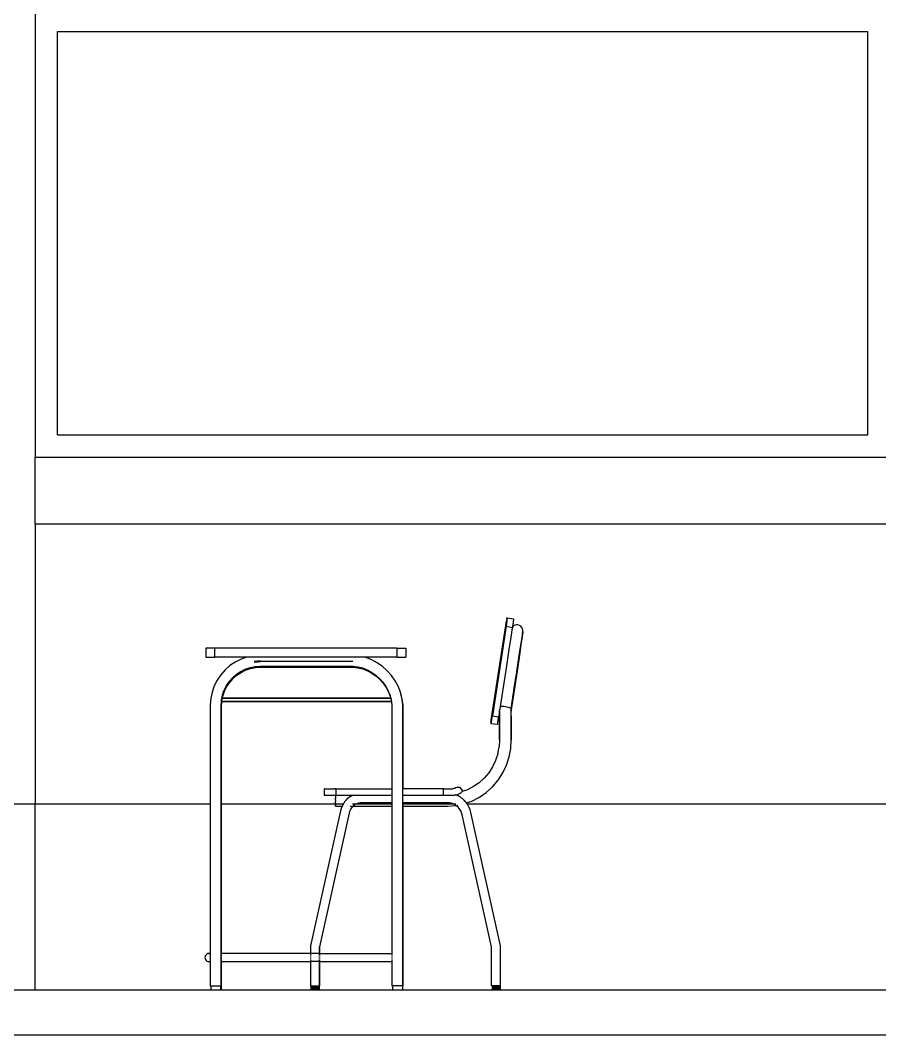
# Model space of a CAD drawing. Header units: metres. Extents: x -17 to 17.8, y -4 to 0.2.
# Drawn here: x 5.422 to 7.357, y -3.979 to -1.695 of the extents above; entities that cross this region are included whole.
import ezdxf

# ---------------------------------------------------------------- set-up
doc = ezdxf.new("R2010")
doc.units = ezdxf.units.M
doc.layers.add('SectionCutEdges', color=7, linetype='Continuous')

msp = doc.modelspace()

# ---------------------------------------------------------------- linework, layer by layer
for p, q in [((5.4557, -1.2193), (5.4557, -2.6793)), ((5.5065, -2.6285), (5.5065, -1.7209)), ((5.5065, -1.7209), (7.3303, -1.7209)), ((7.3303, -2.6285), (7.3303, -1.7209)), ((5.5065, -2.6285), (7.3303, -2.6285)), ((5.4557, -2.8293), (5.4557, -2.6793)), ((5.4557, -2.6793), (9.2557, -2.6793)), ((5.4557, -2.8293), (9.2557, -2.8293)), ((5.4557, -2.8293), (5.4557, -3.4593)), ((6.4824, -3.2711), (6.5165, -3.048)), ((6.5157, -3.0598), (6.4849, -3.2617)), ((6.5161, -3.0573), (6.5157, -3.0598)), ((6.5157, -3.0598), (6.5299, -3.0622)), ((6.5165, -3.0548), (6.5161, -3.0573)), ((6.5173, -3.043), (6.5165, -3.048)), ((6.5169, -3.0524), (6.5165, -3.0548)), ((6.5172, -3.0501), (6.5169, -3.0524)), ((6.5175, -3.048), (6.5172, -3.0501)), ((6.5173, -3.043), (6.5174, -3.0418)), ((6.5174, -3.0418), (6.5176, -3.041)), ((6.5178, -3.0461), (6.5175, -3.048)), ((6.5176, -3.041), (6.5177, -3.0405)), ((6.5177, -3.0405), (6.5177, -3.0404)), ((6.5177, -3.0404), (6.5186, -3.0404)), ((6.5181, -3.0444), (6.5178, -3.0461)), ((6.5183, -3.043), (6.5181, -3.0444)), ((6.5184, -3.0418), (6.5183, -3.043)), ((6.5186, -3.041), (6.5184, -3.0418)), ((6.5186, -3.0404), (6.5186, -3.0405)), ((6.5186, -3.0404), (6.5328, -3.0427)), ((6.5186, -3.0405), (6.5186, -3.041)), ((6.5303, -3.0596), (6.5299, -3.0622)), ((6.5307, -3.0571), (6.5303, -3.0596)), ((6.5328, -3.0591), (6.5303, -3.0616)), ((6.531, -3.0547), (6.5307, -3.0571)), ((6.5314, -3.0524), (6.531, -3.0547)), ((6.5317, -3.0503), (6.5314, -3.0524)), ((6.532, -3.0484), (6.5317, -3.0503)), ((6.5322, -3.0467), (6.532, -3.0484)), ((6.5324, -3.0453), (6.5322, -3.0467)), ((6.5326, -3.0442), (6.5324, -3.0453)), ((6.5327, -3.0434), (6.5326, -3.0442)), ((6.5328, -3.0429), (6.5327, -3.0434)), ((6.5328, -3.0427), (6.5328, -3.0429)), ((6.5358, -3.0574), (6.5328, -3.0591)), ((6.5392, -3.0566), (6.5358, -3.0574)), ((6.5426, -3.0567), (6.5392, -3.0566)), ((6.5459, -3.0577), (6.5426, -3.0567)), ((6.5489, -3.0596), (6.5459, -3.0577)), ((6.5513, -3.0622), (6.5489, -3.0596)), ((6.5281, -3.0742), (6.5265, -3.0844)), ((6.5291, -3.0675), (6.5281, -3.0742)), ((6.5281, -3.0742), (6.5282, -3.0749)), ((6.5299, -3.0624), (6.5291, -3.0675)), ((6.5303, -3.0616), (6.5299, -3.0624)), ((6.5299, -3.0622), (6.5299, -3.0624)), ((6.5527, -3.0789), (6.5501, -3.0966)), ((6.5503, -3.0939), (6.5525, -3.0798)), ((6.5529, -3.0653), (6.5513, -3.0622)), ((6.5525, -3.0798), (6.5528, -3.0775)), ((6.5536, -3.0724), (6.5527, -3.0789)), ((6.5528, -3.0775), (6.5536, -3.0724)), ((6.5537, -3.0688), (6.5529, -3.0653)), ((6.5536, -3.0724), (6.5537, -3.0688)), ((6.5265, -3.0844), (6.5223, -3.1119)), ((6.5501, -3.0966), (6.5459, -3.1246)), ((6.5462, -3.1206), (6.5496, -3.0981)), ((6.5496, -3.0981), (6.5503, -3.0939)), ((5.84, -3.1093), (5.8399, -3.1093)), ((5.8399, -3.1093), (5.8399, -3.1293)), ((5.8405, -3.1093), (5.84, -3.1093)), ((5.8414, -3.1093), (5.8405, -3.1093)), ((5.8425, -3.1093), (5.8414, -3.1093)), ((5.844, -3.1093), (5.8425, -3.1093)), ((5.8457, -3.1093), (5.844, -3.1093)), ((5.8477, -3.1093), (5.8457, -3.1093)), ((5.8499, -3.1093), (5.8477, -3.1093)), ((5.8522, -3.1093), (5.8499, -3.1093)), ((5.8547, -3.1093), (5.8522, -3.1093)), ((5.8572, -3.1093), (5.8547, -3.1093)), ((5.8599, -3.1093), (5.8572, -3.1093)), ((6.2699, -3.1093), (5.8599, -3.1093)), ((5.8599, -3.1093), (5.8599, -3.1293)), ((6.2699, -3.1093), (6.2699, -3.1293)), ((6.2699, -3.1093), (6.2725, -3.1093)), ((6.2725, -3.1093), (6.275, -3.1093)), ((6.275, -3.1093), (6.2775, -3.1093)), ((6.2775, -3.1093), (6.2799, -3.1093)), ((6.2799, -3.1093), (6.282, -3.1093)), ((6.282, -3.1093), (6.284, -3.1093)), ((6.284, -3.1093), (6.2857, -3.1093)), ((6.2857, -3.1093), (6.2872, -3.1093)), ((6.2872, -3.1093), (6.2883, -3.1093)), ((6.2883, -3.1093), (6.2892, -3.1093)), ((6.2892, -3.1093), (6.2897, -3.1093)), ((6.2897, -3.1093), (6.2899, -3.1093)), ((6.2899, -3.1093), (6.2899, -3.1293)), ((6.5223, -3.1119), (6.5167, -3.1485)), ((6.5459, -3.1246), (6.5404, -3.1611)), ((6.5407, -3.1561), (6.5453, -3.1263)), ((6.5453, -3.1263), (6.5462, -3.1206)), ((5.84, -3.1293), (5.8399, -3.1293)), ((5.84, -3.1293), (5.8405, -3.1293)), ((5.8414, -3.1293), (5.8405, -3.1293)), ((5.8414, -3.1293), (5.8425, -3.1293)), ((5.8425, -3.1293), (5.844, -3.1293)), ((5.844, -3.1293), (5.8457, -3.1293)), ((5.8457, -3.1293), (5.8477, -3.1293)), ((5.8477, -3.1293), (5.8499, -3.1293)), ((5.8499, -3.1293), (5.8522, -3.1293)), ((5.8522, -3.1293), (5.8547, -3.1293)), ((5.8547, -3.1293), (5.8572, -3.1293)), ((5.8572, -3.1293), (5.8599, -3.1293)), ((5.932, -3.1293), (5.8599, -3.1293)), ((5.8942, -3.1483), (5.8832, -3.158)), ((5.9063, -3.1402), (5.8942, -3.1483)), ((5.9194, -3.1337), (5.9063, -3.1402)), ((5.932, -3.1293), (5.9194, -3.1337)), ((5.9333, -3.1293), (5.932, -3.1293)), ((5.9392, -3.1293), (5.9333, -3.1293)), ((5.9333, -3.1293), (5.9333, -3.1293)), ((5.948, -3.1293), (5.9392, -3.1293)), ((5.9398, -3.1524), (5.9509, -3.1501)), ((5.9499, -3.1293), (5.948, -3.1293)), ((5.9492, -3.138), (5.9622, -3.137)), ((5.9492, -3.138), (5.9622, -3.137)), ((5.9496, -3.1404), (5.95, -3.1403)), ((5.9496, -3.1404), (5.95, -3.1403)), ((5.9619, -3.1293), (5.9499, -3.1293)), ((5.95, -3.1403), (5.963, -3.1393)), ((5.95, -3.1403), (5.963, -3.1393)), ((5.9509, -3.1501), (5.9514, -3.15)), ((5.9514, -3.15), (5.9627, -3.1492)), ((5.9517, -3.1524), (5.9634, -3.1515)), ((6.1717, -3.1293), (5.9619, -3.1293)), ((5.9627, -3.1492), (5.9633, -3.1492)), ((6.1711, -3.1393), (5.963, -3.1393)), ((6.1711, -3.1393), (5.963, -3.1393)), ((5.9633, -3.1492), (6.1704, -3.1492)), ((5.9634, -3.1515), (6.1711, -3.1515)), ((6.1704, -3.1492), (6.1713, -3.1493)), ((6.1711, -3.1515), (6.1823, -3.153)), ((6.1713, -3.1493), (6.1815, -3.1507)), ((6.1784, -3.1293), (6.1717, -3.1293)), ((6.1858, -3.1293), (6.1784, -3.1293)), ((6.1815, -3.1507), (6.1827, -3.151)), ((6.1827, -3.151), (6.1925, -3.1536)), ((6.1895, -3.1293), (6.1858, -3.1293)), ((6.1943, -3.1293), (6.1895, -3.1293)), ((6.1959, -3.1293), (6.1943, -3.1293)), ((6.2001, -3.1304), (6.1959, -3.1293)), ((6.2699, -3.1293), (6.1959, -3.1293)), ((6.2134, -3.1356), (6.2001, -3.1304)), ((6.2259, -3.1423), (6.2134, -3.1356)), ((6.2376, -3.1504), (6.2259, -3.1423)), ((6.2483, -3.1599), (6.2376, -3.1504)), ((6.2699, -3.1293), (6.2725, -3.1293)), ((6.2725, -3.1293), (6.275, -3.1293)), ((6.275, -3.1293), (6.2775, -3.1293)), ((6.2775, -3.1293), (6.2799, -3.1293)), ((6.2799, -3.1293), (6.282, -3.1293)), ((6.282, -3.1293), (6.284, -3.1293)), ((6.284, -3.1293), (6.2857, -3.1293)), ((6.2857, -3.1293), (6.2872, -3.1293)), ((6.2872, -3.1293), (6.2883, -3.1293)), ((6.2883, -3.1293), (6.2892, -3.1293)), ((6.2892, -3.1293), (6.2897, -3.1293)), ((6.2897, -3.1293), (6.2899, -3.1293)), ((6.5167, -3.1485), (6.51, -3.1922)), ((5.8736, -3.169), (5.8654, -3.1811)), ((5.8832, -3.158), (5.8736, -3.169)), ((5.9005, -3.1753), (5.9085, -3.1682)), ((5.9013, -3.1776), (5.9099, -3.17)), ((5.9085, -3.1682), (5.9091, -3.1677)), ((5.9091, -3.1677), (5.9182, -3.1616)), ((5.9099, -3.17), (5.9194, -3.1636)), ((5.9182, -3.1616), (5.9186, -3.1613)), ((5.9186, -3.1613), (5.9287, -3.1563)), ((5.9194, -3.1636), (5.9296, -3.1585)), ((5.9287, -3.1563), (5.9289, -3.1562)), ((5.9289, -3.1562), (5.9397, -3.1524)), ((5.9296, -3.1585), (5.9405, -3.1547)), ((5.9397, -3.1524), (5.9398, -3.1524)), ((5.9405, -3.1547), (5.9517, -3.1524)), ((6.1823, -3.153), (6.1933, -3.1559)), ((6.1925, -3.1536), (6.2031, -3.1577)), ((6.1933, -3.1559), (6.2039, -3.16)), ((6.2031, -3.1577), (6.2046, -3.1586)), ((6.2039, -3.16), (6.2139, -3.1654)), ((6.2046, -3.1586), (6.2132, -3.1631)), ((6.2132, -3.1631), (6.2147, -3.1642)), ((6.2139, -3.1654), (6.2233, -3.1719)), ((6.2147, -3.1642), (6.2225, -3.1696)), ((6.2225, -3.1696), (6.224, -3.171)), ((6.2233, -3.1719), (6.2318, -3.1795)), ((6.224, -3.171), (6.231, -3.1772)), ((6.2578, -3.1706), (6.2483, -3.1599)), ((6.2659, -3.1823), (6.2578, -3.1706)), ((6.5404, -3.1611), (6.5339, -3.2041)), ((6.5343, -3.1985), (6.5398, -3.1627)), ((6.5398, -3.1627), (6.5407, -3.1561)), ((5.8589, -3.1942), (5.8541, -3.208)), ((5.8654, -3.1811), (5.8589, -3.1942)), ((5.8814, -3.2036), (5.8858, -3.1948)), ((5.8822, -3.2059), (5.8873, -3.1957)), ((5.8858, -3.1948), (5.8865, -3.1934)), ((5.8865, -3.1934), (5.8922, -3.185)), ((5.8873, -3.1957), (5.8937, -3.1862)), ((5.8922, -3.185), (5.8929, -3.1839)), ((5.8929, -3.1839), (5.8998, -3.1761)), ((5.8937, -3.1862), (5.9013, -3.1776)), ((5.8998, -3.1761), (5.9005, -3.1753)), ((6.231, -3.1772), (6.2325, -3.1788)), ((6.2318, -3.1795), (6.2393, -3.188)), ((6.2325, -3.1788), (6.2386, -3.1857)), ((6.2386, -3.1857), (6.2451, -3.195)), ((6.2393, -3.188), (6.2458, -3.1973)), ((6.2451, -3.195), (6.2462, -3.1971)), ((6.2458, -3.1973), (6.2512, -3.2074)), ((6.2462, -3.1971), (6.2505, -3.2051)), ((6.2726, -3.1948), (6.2659, -3.1823)), ((6.2778, -3.2081), (6.2726, -3.1948)), ((6.51, -3.1922), (6.5027, -3.2402)), ((5.8541, -3.208), (5.8511, -3.2223)), ((5.8761, -3.2218), (5.8772, -3.2165)), ((5.8772, -3.2165), (5.8777, -3.2145)), ((5.8773, -3.2218), (5.8784, -3.2168)), ((5.8777, -3.2145), (5.8808, -3.2054)), ((5.8784, -3.2168), (5.8822, -3.2059)), ((5.8808, -3.2054), (5.8812, -3.2041)), ((5.8812, -3.2041), (5.8814, -3.2036)), ((6.2505, -3.2051), (6.2513, -3.2073)), ((6.2512, -3.2074), (6.2549, -3.2168)), ((6.2513, -3.2073), (6.2546, -3.2157)), ((6.2546, -3.2157), (6.2549, -3.2168)), ((6.2549, -3.2168), (6.2562, -3.2218)), ((6.2781, -3.2092), (6.2778, -3.2081)), ((6.2786, -3.2104), (6.2781, -3.2092)), ((6.2814, -3.2219), (6.2781, -3.2092)), ((6.2822, -3.2242), (6.2786, -3.2104)), ((6.5339, -3.2041), (6.5272, -3.248)), ((6.5272, -3.2451), (6.5333, -3.2051)), ((6.5333, -3.2051), (6.5343, -3.1985)), ((5.8511, -3.2223), (5.85, -3.2365)), ((5.85, -3.2365), (5.85, -3.4593)), ((5.8744, -3.2374), (5.875, -3.2299)), ((5.8744, -3.2397), (5.8744, -3.2374)), ((5.8744, -3.7964), (5.8744, -3.2397)), ((5.875, -3.2294), (5.8751, -3.2279)), ((5.8755, -3.2294), (5.875, -3.2294)), ((5.875, -3.2299), (5.875, -3.2294)), ((5.8755, -3.2299), (5.875, -3.2299)), ((5.8751, -3.2279), (5.8753, -3.2264)), ((5.8752, -3.2397), (5.8759, -3.2299)), ((5.8752, -3.4593), (5.8752, -3.2397)), ((5.8753, -3.2257), (5.8754, -3.2254)), ((5.8753, -3.2264), (5.8753, -3.2257)), ((5.8754, -3.2254), (5.8755, -3.2249)), ((5.8755, -3.2249), (5.876, -3.2223)), ((5.876, -3.2294), (5.8755, -3.2294)), ((5.8759, -3.2299), (5.8755, -3.2299)), ((5.876, -3.2223), (5.8756, -3.2223)), ((5.8761, -3.2218), (5.8757, -3.2218)), ((5.8759, -3.2299), (5.876, -3.2294)), ((6.2579, -3.2299), (5.8759, -3.2299)), ((5.876, -3.2223), (5.8761, -3.2218)), ((5.8768, -3.2223), (5.876, -3.2223)), ((5.876, -3.2294), (5.8761, -3.228)), ((6.2579, -3.2294), (5.876, -3.2294)), ((5.8769, -3.2218), (5.8761, -3.2218)), ((5.8761, -3.228), (5.8764, -3.2264)), ((5.8767, -3.2249), (5.8773, -3.2223)), ((5.8773, -3.2223), (5.8768, -3.2223)), ((5.8773, -3.2218), (5.8769, -3.2218)), ((6.2562, -3.2218), (5.8773, -3.2218)), ((5.8773, -3.2223), (5.8773, -3.2218)), ((6.2563, -3.2223), (5.8773, -3.2223)), ((6.2562, -3.2218), (6.2563, -3.2223)), ((6.2563, -3.2223), (6.257, -3.2249)), ((6.257, -3.2249), (6.2572, -3.2254)), ((6.2572, -3.2254), (6.2574, -3.2264)), ((6.2574, -3.2264), (6.2575, -3.2267)), ((6.2575, -3.2267), (6.2579, -3.2294)), ((6.2579, -3.2294), (6.2579, -3.2299)), ((6.2579, -3.2299), (6.259, -3.2378)), ((6.259, -3.2378), (6.259, -3.4254)), ((6.2818, -3.2243), (6.2814, -3.2219)), ((6.2834, -3.2361), (6.2818, -3.2243)), ((6.2842, -3.2384), (6.2822, -3.2242)), ((6.2834, -3.4254), (6.2834, -3.2361)), ((6.2842, -3.4254), (6.2842, -3.2384)), ((6.5027, -3.2402), (6.5017, -3.2471)), ((6.503, -3.2402), (6.5027, -3.2402)), ((6.5051, -3.2401), (6.503, -3.2402)), ((6.5079, -3.2403), (6.5051, -3.2401)), ((6.511, -3.2406), (6.5079, -3.2403)), ((6.5144, -3.2411), (6.511, -3.2406)), ((6.5178, -3.2417), (6.5144, -3.2411)), ((6.5209, -3.2424), (6.5178, -3.2417)), ((6.5236, -3.2431), (6.5209, -3.2424)), ((6.4842, -3.266), (6.4846, -3.2639)), ((6.4846, -3.2639), (6.4849, -3.2617)), ((6.4849, -3.2617), (6.4991, -3.2637)), ((6.4988, -3.2659), (6.4991, -3.2637)), ((6.5007, -3.2531), (6.4991, -3.2637)), ((6.5011, -3.2508), (6.5007, -3.2531)), ((6.5007, -3.2531), (6.5012, -3.3149)), ((6.5011, -3.2508), (6.5017, -3.2471)), ((6.5012, -3.2552), (6.5011, -3.2508)), ((6.5012, -3.3149), (6.5012, -3.2552)), ((6.5256, -3.2439), (6.5236, -3.2431)), ((6.5268, -3.2445), (6.5256, -3.2439)), ((6.5272, -3.2451), (6.5268, -3.2445)), ((6.5272, -3.248), (6.5269, -3.2505)), ((6.5269, -3.2619), (6.5276, -3.3158)), ((6.5272, -3.248), (6.5272, -3.2451)), ((6.5276, -3.3158), (6.5272, -3.248)), ((6.4814, -3.2782), (6.4813, -3.2783)), ((6.4813, -3.2783), (6.4956, -3.2804)), ((6.4823, -3.2783), (6.4813, -3.2783)), ((6.4815, -3.2772), (6.4814, -3.2778)), ((6.4814, -3.2778), (6.4814, -3.2782)), ((6.4818, -3.2753), (6.4815, -3.2772)), ((6.4818, -3.2753), (6.4824, -3.2711)), ((6.4823, -3.2782), (6.4824, -3.2778)), ((6.4823, -3.2783), (6.4823, -3.2782)), ((6.4823, -3.2783), (6.4965, -3.2804)), ((6.4824, -3.2778), (6.4825, -3.2771)), ((6.4825, -3.2771), (6.4827, -3.2761)), ((6.4827, -3.2761), (6.4829, -3.2749)), ((6.4829, -3.2749), (6.4831, -3.2735)), ((6.4831, -3.2735), (6.4834, -3.2718)), ((6.4834, -3.2718), (6.4836, -3.27)), ((6.4836, -3.27), (6.4839, -3.2681)), ((6.4839, -3.2681), (6.4842, -3.266)), ((6.4955, -3.2807), (6.4955, -3.2804)), ((6.4955, -3.2807), (6.4955, -3.2804)), ((6.4965, -3.2804), (6.4956, -3.2804)), ((6.4965, -3.2804), (6.4966, -3.2802)), ((6.4965, -3.2804), (6.4965, -3.2807)), ((6.4966, -3.2804), (6.4965, -3.2807)), ((6.4965, -3.2804), (6.4965, -3.2807)), ((6.4966, -3.2804), (6.4965, -3.2807)), ((6.4966, -3.2798), (6.4967, -3.2791)), ((6.4966, -3.2802), (6.4966, -3.2798)), ((6.4967, -3.2791), (6.4969, -3.2781)), ((6.4969, -3.2781), (6.4971, -3.2769)), ((6.4971, -3.2769), (6.4973, -3.2755)), ((6.4973, -3.2755), (6.4976, -3.2739)), ((6.4976, -3.2739), (6.4978, -3.272)), ((6.4978, -3.272), (6.4981, -3.2701)), ((6.4981, -3.2701), (6.4985, -3.268)), ((6.4985, -3.268), (6.4988, -3.2659)), ((6.4972, -3.3468), (6.5002, -3.3312)), ((6.5012, -3.3149), (6.5002, -3.3312)), ((6.5264, -3.3348), (6.5276, -3.3158)), ((6.4972, -3.3468), (6.4922, -3.3619)), ((6.5167, -3.3724), (6.5227, -3.3539)), ((6.5227, -3.3539), (6.5264, -3.3348)), ((6.4854, -3.3762), (6.4769, -3.3895)), ((6.4922, -3.3619), (6.4854, -3.3762)), ((6.5084, -3.39), (6.5167, -3.3724)), ((6.4668, -3.4015), (6.4552, -3.412)), ((6.4769, -3.3895), (6.4668, -3.4015)), ((6.4979, -3.4062), (6.5084, -3.39)), ((6.1063, -3.4254), (6.1063, -3.4402)), ((6.1063, -3.4254), (6.1065, -3.4254)), ((6.1072, -3.4254), (6.1065, -3.4254)), ((6.1072, -3.4254), (6.1083, -3.4254)), ((6.1083, -3.4254), (6.1098, -3.4254)), ((6.1098, -3.4254), (6.1118, -3.4254)), ((6.1118, -3.4254), (6.114, -3.4254)), ((6.114, -3.4254), (6.1166, -3.4254)), ((6.1166, -3.4254), (6.1195, -3.4254)), ((6.1195, -3.4254), (6.1226, -3.4254)), ((6.1226, -3.4254), (6.1259, -3.4254)), ((6.1259, -3.4254), (6.1293, -3.4254)), ((6.1327, -3.4254), (6.1293, -3.4254)), ((6.1327, -3.4254), (6.259, -3.4254)), ((6.1327, -3.4254), (6.1327, -3.4402)), ((6.259, -3.4254), (6.259, -3.4402)), ((6.2834, -3.4254), (6.283, -3.4254)), ((6.2842, -3.4254), (6.2834, -3.4254)), ((6.2834, -3.4402), (6.2834, -3.4254)), ((6.3747, -3.4254), (6.2842, -3.4254)), ((6.3747, -3.4402), (6.3747, -3.4254)), ((6.3747, -3.4254), (6.3949, -3.4254)), ((6.3976, -3.4252), (6.3949, -3.4254)), ((6.4002, -3.4247), (6.3976, -3.4252)), ((6.4027, -3.4238), (6.4002, -3.4247)), ((6.405, -3.4226), (6.4027, -3.4238)), ((6.405, -3.4226), (6.4056, -3.4223)), ((6.4056, -3.4223), (6.4061, -3.422)), ((6.4061, -3.422), (6.4067, -3.4218)), ((6.4067, -3.4218), (6.4073, -3.4217)), ((6.4073, -3.4217), (6.4079, -3.4216)), ((6.4079, -3.4216), (6.4085, -3.4216)), ((6.4085, -3.4216), (6.4092, -3.4216)), ((6.4092, -3.4216), (6.4098, -3.4217)), ((6.4098, -3.4217), (6.4104, -3.4218)), ((6.4104, -3.4218), (6.4109, -3.422)), ((6.4109, -3.422), (6.4115, -3.4223)), ((6.4115, -3.4223), (6.4121, -3.4226)), ((6.4186, -3.4304), (6.4121, -3.4226)), ((6.4425, -3.4208), (6.4287, -3.4279)), ((6.4552, -3.412), (6.4425, -3.4208)), ((6.4713, -3.4337), (6.4855, -3.4209)), ((6.4855, -3.4209), (6.4979, -3.4062)), ((6.1063, -3.4402), (6.1065, -3.4402)), ((6.1065, -3.4402), (6.1072, -3.4402)), ((6.1072, -3.4402), (6.1083, -3.4402)), ((6.1083, -3.4402), (6.1098, -3.4402)), ((6.1098, -3.4402), (6.1118, -3.4402)), ((6.1118, -3.4402), (6.114, -3.4402)), ((6.114, -3.4402), (6.1166, -3.4402)), ((6.1166, -3.4402), (6.1195, -3.4402)), ((6.1195, -3.4402), (6.1226, -3.4402)), ((6.1226, -3.4402), (6.1259, -3.4402)), ((6.1259, -3.4402), (6.1293, -3.4402)), ((6.1293, -3.4402), (6.1317, -3.4402)), ((6.1317, -3.4412), (6.1317, -3.4402)), ((6.1317, -3.4402), (6.1327, -3.4402)), ((6.1317, -3.4412), (6.1317, -3.444)), ((6.1317, -3.444), (6.1317, -3.4473)), ((6.1317, -3.4508), (6.1317, -3.4473)), ((6.1327, -3.4402), (6.1715, -3.4402)), ((6.1599, -3.4473), (6.1561, -3.4508)), ((6.16, -3.4473), (6.1562, -3.4508)), ((6.1602, -3.4471), (6.16, -3.4473)), ((6.1645, -3.444), (6.1602, -3.4471)), ((6.1646, -3.4439), (6.1645, -3.444)), ((6.1694, -3.4412), (6.1646, -3.4439)), ((6.1693, -3.4411), (6.1693, -3.4412)), ((6.1693, -3.4411), (6.1694, -3.4412)), ((6.1715, -3.4402), (6.1694, -3.4411)), ((6.1694, -3.4411), (6.1694, -3.4412)), ((6.1715, -3.4402), (6.1823, -3.4402)), ((6.1803, -3.4406), (6.1803, -3.4406)), ((6.1823, -3.4402), (6.1855, -3.4402)), ((6.1855, -3.4402), (6.259, -3.4402)), ((6.259, -3.4402), (6.259, -3.4412)), ((6.259, -3.4412), (6.259, -3.4416)), ((6.259, -3.4416), (6.259, -3.4441)), ((6.259, -3.4441), (6.259, -3.4468)), ((6.259, -3.4468), (6.259, -3.4495)), ((6.283, -3.4402), (6.2834, -3.4402)), ((6.2834, -3.4412), (6.2834, -3.4402)), ((6.2834, -3.4402), (6.2842, -3.4402)), ((6.2834, -3.4416), (6.2834, -3.4412)), ((6.2834, -3.4441), (6.2834, -3.4416)), ((6.2834, -3.4468), (6.2834, -3.4441)), ((6.2834, -3.4495), (6.2834, -3.4468)), ((6.2842, -3.4412), (6.2842, -3.4402)), ((6.2842, -3.4402), (6.3747, -3.4402)), ((6.3747, -3.4402), (6.39, -3.4402)), ((6.39, -3.4402), (6.3901, -3.4402)), ((6.3901, -3.4402), (6.3929, -3.4402)), ((6.3929, -3.4402), (6.3954, -3.4402)), ((6.3954, -3.4402), (6.3994, -3.4399)), ((6.3994, -3.4399), (6.3996, -3.4399)), ((6.3996, -3.4399), (6.4023, -3.4393)), ((6.4002, -3.4443), (6.4001, -3.4443)), ((6.4023, -3.4393), (6.4039, -3.439)), ((6.4026, -3.4395), (6.4023, -3.4393)), ((6.4071, -3.4414), (6.4026, -3.4395)), ((6.4039, -3.439), (6.4081, -3.4375)), ((6.4076, -3.4416), (6.4071, -3.4414)), ((6.4115, -3.4439), (6.4076, -3.4416)), ((6.4081, -3.4375), (6.4122, -3.4354)), ((6.4129, -3.4446), (6.4115, -3.4439)), ((6.4122, -3.4354), (6.4125, -3.4352)), ((6.4125, -3.4352), (6.4144, -3.4339)), ((6.4156, -3.4466), (6.4129, -3.4446)), ((6.4159, -3.4328), (6.4144, -3.4339)), ((6.4177, -3.4482), (6.4156, -3.4466)), ((6.4159, -3.4328), (6.4167, -3.4321)), ((6.4287, -3.4279), (6.4167, -3.4321)), ((6.4167, -3.4321), (6.4186, -3.4304)), ((6.4182, -3.4486), (6.4177, -3.4482)), ((6.4388, -3.4532), (6.4557, -3.4446)), ((6.4557, -3.4446), (6.4713, -3.4337)), ((5.2557, -3.4593), (5.4557, -3.4593)), ((5.4557, -3.8793), (5.4557, -3.4593)), ((5.4557, -3.4593), (5.85, -3.4593)), ((5.85, -3.4593), (5.8504, -3.4593)), ((5.85, -3.4593), (5.85, -3.7964)), ((5.8747, -3.4593), (5.8752, -3.4593)), ((5.8752, -3.4593), (6.1317, -3.4593)), ((5.8752, -3.7964), (5.8752, -3.4593)), ((6.1317, -3.4508), (6.1317, -3.4544)), ((6.1317, -3.4577), (6.1317, -3.4544)), ((6.1317, -3.4577), (6.1317, -3.4593)), ((6.1317, -3.4605), (6.1317, -3.4593)), ((6.1317, -3.4593), (6.1495, -3.4593)), ((6.1317, -3.4605), (6.1317, -3.4627)), ((6.1317, -3.4646), (6.1317, -3.4627)), ((6.1317, -3.4646), (6.1466, -3.4646)), ((6.1444, -3.4699), (6.143, -3.4751)), ((6.1445, -3.4699), (6.1431, -3.4751)), ((6.1465, -3.4647), (6.1444, -3.4699)), ((6.1446, -3.4699), (6.1445, -3.4699)), ((6.1466, -3.4647), (6.1446, -3.4699)), ((6.1448, -3.47), (6.1448, -3.47)), ((6.1466, -3.4646), (6.1465, -3.4647)), ((6.1476, -3.4627), (6.1466, -3.4646)), ((6.1466, -3.4646), (6.1467, -3.4646)), ((6.1467, -3.4647), (6.1466, -3.4647)), ((6.1477, -3.4627), (6.1467, -3.4646)), ((6.1467, -3.4646), (6.1467, -3.4647)), ((6.1489, -3.4605), (6.1477, -3.4627)), ((6.1492, -3.4597), (6.1488, -3.4605)), ((6.1493, -3.4598), (6.1489, -3.4605)), ((6.1495, -3.4593), (6.1492, -3.4597)), ((6.1496, -3.4593), (6.1493, -3.4597)), ((6.1493, -3.4597), (6.1493, -3.4598)), ((6.1506, -3.4577), (6.1495, -3.4593)), ((6.1495, -3.4593), (6.1496, -3.4593)), ((6.1507, -3.4577), (6.1496, -3.4593)), ((6.1496, -3.4593), (6.15, -3.4593)), ((6.1525, -3.4551), (6.1507, -3.4577)), ((6.1531, -3.4544), (6.1525, -3.4551)), ((6.1561, -3.4509), (6.1531, -3.4544)), ((6.1562, -3.4508), (6.1561, -3.4509)), ((6.1662, -3.4709), (6.1647, -3.4738)), ((6.1648, -3.4646), (6.1675, -3.4646)), ((6.1664, -3.4709), (6.1648, -3.4738)), ((6.1663, -3.4709), (6.1662, -3.4709)), ((6.1682, -3.4682), (6.1664, -3.4709)), ((6.1675, -3.4646), (6.1676, -3.4646)), ((6.1703, -3.4657), (6.1682, -3.4682)), ((6.1692, -3.4646), (6.1715, -3.4646)), ((6.1701, -3.4593), (6.1736, -3.4593)), ((6.1715, -3.4646), (6.1703, -3.4657)), ((6.1716, -3.4646), (6.1703, -3.4657)), ((6.1726, -3.4635), (6.1715, -3.4646)), ((6.1715, -3.4646), (6.1716, -3.4646)), ((6.1727, -3.4635), (6.1716, -3.4646)), ((6.1716, -3.4646), (6.259, -3.4646)), ((6.1737, -3.4627), (6.1726, -3.4635)), ((6.1738, -3.4627), (6.1727, -3.4635)), ((6.1753, -3.4616), (6.1738, -3.4627)), ((6.1739, -3.4593), (6.1797, -3.4593)), ((6.1772, -3.4605), (6.1753, -3.4616)), ((6.178, -3.46), (6.1771, -3.4605)), ((6.1781, -3.46), (6.1772, -3.4605)), ((6.1781, -3.46), (6.178, -3.46)), ((6.1797, -3.4593), (6.1781, -3.46)), ((6.1797, -3.4593), (6.1798, -3.4593)), ((6.181, -3.4587), (6.1798, -3.4593)), ((6.1798, -3.4593), (6.259, -3.4593)), ((6.1811, -3.4587), (6.181, -3.4587)), ((6.1841, -3.4578), (6.1811, -3.4587)), ((6.1824, -3.4505), (6.1825, -3.4505)), ((6.1842, -3.4578), (6.1841, -3.4578)), ((6.1848, -3.4577), (6.1842, -3.4578)), ((6.1849, -3.4577), (6.1848, -3.4577)), ((6.1873, -3.4573), (6.1849, -3.4577)), ((6.1908, -3.4571), (6.1873, -3.4573)), ((6.259, -3.4571), (6.1908, -3.4571)), ((6.259, -3.4495), (6.259, -3.452)), ((6.259, -3.452), (6.259, -3.4544)), ((6.259, -3.4544), (6.259, -3.4558)), ((6.259, -3.4558), (6.259, -3.4568)), ((6.259, -3.4568), (6.259, -3.4571)), ((6.259, -3.4571), (6.259, -3.4577)), ((6.259, -3.4577), (6.259, -3.4593)), ((6.259, -3.4593), (6.259, -3.4605)), ((6.259, -3.4605), (6.259, -3.4627)), ((6.259, -3.4627), (6.259, -3.4646)), ((6.259, -3.4646), (6.259, -3.7964)), ((6.2834, -3.4571), (6.283, -3.4571)), ((6.283, -3.4593), (6.2834, -3.4593)), ((6.283, -3.4646), (6.2834, -3.4646)), ((6.2834, -3.452), (6.2834, -3.4495)), ((6.2834, -3.4544), (6.2834, -3.452)), ((6.2834, -3.4558), (6.2834, -3.4544)), ((6.2834, -3.4568), (6.2834, -3.4558)), ((6.2834, -3.4571), (6.2834, -3.4568)), ((6.384, -3.4571), (6.2834, -3.4571)), ((6.2834, -3.4577), (6.2834, -3.4571)), ((6.2834, -3.4593), (6.2834, -3.4577)), ((6.2834, -3.4605), (6.2834, -3.4593)), ((6.2834, -3.4593), (6.2842, -3.4593)), ((6.2834, -3.4627), (6.2834, -3.4605)), ((6.2834, -3.4646), (6.2834, -3.4627)), ((6.2834, -3.8693), (6.2834, -3.4646)), ((6.2834, -3.4646), (6.2842, -3.4646)), ((6.2842, -3.4593), (6.2842, -3.4577)), ((6.2842, -3.4605), (6.2842, -3.4593)), ((6.2842, -3.4593), (6.396, -3.4593)), ((6.2842, -3.4646), (6.2842, -3.4627)), ((6.2842, -3.8693), (6.2842, -3.4646)), ((6.2842, -3.4646), (6.3842, -3.4646)), ((6.384, -3.4571), (6.3842, -3.4571)), ((6.3881, -3.4573), (6.3842, -3.4571)), ((6.3842, -3.4646), (6.4026, -3.4633)), ((6.3882, -3.4573), (6.3881, -3.4573)), ((6.3918, -3.4579), (6.3882, -3.4573)), ((6.3919, -3.4579), (6.3918, -3.4579)), ((6.3954, -3.459), (6.3919, -3.4579)), ((6.3955, -3.459), (6.3954, -3.459)), ((6.396, -3.4593), (6.3955, -3.459)), ((6.3958, -3.4578), (6.3958, -3.4578)), ((6.3961, -3.4593), (6.396, -3.4593)), ((6.3969, -3.4597), (6.3961, -3.4593)), ((6.3961, -3.4593), (6.3992, -3.4593)), ((6.397, -3.4597), (6.3969, -3.4597)), ((6.3989, -3.4605), (6.397, -3.4597)), ((6.3986, -3.4493), (6.3986, -3.4493)), ((6.4008, -3.4616), (6.3989, -3.4605)), ((6.3993, -3.4593), (6.3993, -3.4593)), ((6.3995, -3.4593), (6.402, -3.4593)), ((6.402, -3.4623), (6.4007, -3.4616)), ((6.4021, -3.4623), (6.4008, -3.4616)), ((6.4019, -3.4536), (6.4019, -3.4537)), ((6.402, -3.4593), (6.4025, -3.4593)), ((6.4032, -3.4632), (6.402, -3.4623)), ((6.4033, -3.4632), (6.4021, -3.4623)), ((6.4021, -3.4623), (6.4021, -3.4623)), ((6.4026, -3.4633), (6.4032, -3.4632)), ((6.4051, -3.4646), (6.4032, -3.4632)), ((6.4032, -3.4632), (6.4033, -3.4632)), ((6.4033, -3.4632), (6.4036, -3.4631)), ((6.4051, -3.4645), (6.4033, -3.4632)), ((6.4036, -3.4631), (6.4037, -3.4631)), ((6.4052, -3.4646), (6.4051, -3.4645)), ((6.4078, -3.4671), (6.4051, -3.4646)), ((6.4079, -3.4671), (6.4052, -3.4646)), ((6.4068, -3.4624), (6.4069, -3.4624)), ((6.4069, -3.4624), (6.407, -3.4624)), ((6.4103, -3.47), (6.4078, -3.4671)), ((6.408, -3.4671), (6.4079, -3.4671)), ((6.4104, -3.47), (6.408, -3.4671)), ((6.4125, -3.4731), (6.4103, -3.47)), ((6.4126, -3.4731), (6.4104, -3.47)), ((6.4191, -3.4494), (6.4182, -3.4486)), ((6.4218, -3.452), (6.4191, -3.4494)), ((6.4222, -3.4523), (6.4218, -3.452)), ((6.4239, -3.4542), (6.4222, -3.4523)), ((6.4254, -3.456), (6.4239, -3.4542)), ((6.4262, -3.4569), (6.4254, -3.456)), ((6.4263, -3.4571), (6.4262, -3.4569)), ((6.4266, -3.4575), (6.4263, -3.4571)), ((6.4266, -3.4575), (6.4388, -3.4532)), ((6.4278, -3.4593), (6.4266, -3.4575)), ((6.4278, -3.4593), (7.6, -3.4593)), ((6.4296, -3.462), (6.4278, -3.4593)), ((6.4325, -3.4674), (6.4296, -3.462)), ((6.4348, -3.4731), (6.4325, -3.4674)), ((6.143, -3.4751), (6.0753, -3.7792)), ((6.1431, -3.4751), (6.0754, -3.7792)), ((6.1626, -3.4803), (6.0955, -3.7816)), ((6.1431, -3.4751), (6.1431, -3.4751)), ((6.1623, -3.4764), (6.1623, -3.4764)), ((6.1635, -3.4769), (6.1625, -3.4803)), ((6.1636, -3.4769), (6.1626, -3.4803)), ((6.1632, -3.4767), (6.1632, -3.4768)), ((6.1635, -3.4768), (6.1635, -3.4769)), ((6.1648, -3.4738), (6.1636, -3.4769)), ((6.4143, -3.4765), (6.4125, -3.4731)), ((6.4144, -3.4765), (6.4126, -3.4731)), ((6.4157, -3.4801), (6.4143, -3.4765)), ((6.4158, -3.48), (6.4144, -3.4765)), ((6.4168, -3.4841), (6.4157, -3.4801)), ((6.4158, -3.4801), (6.4158, -3.48)), ((6.4169, -3.484), (6.4158, -3.4801)), ((6.416, -3.48), (6.416, -3.48)), ((6.4831, -3.7816), (6.4168, -3.4841)), ((6.4169, -3.4797), (6.4169, -3.4796)), ((6.4169, -3.4841), (6.4169, -3.484)), ((6.4832, -3.7816), (6.4169, -3.4841)), ((6.4364, -3.4788), (6.4348, -3.4731)), ((6.5033, -3.7792), (6.4364, -3.4788)), ((6.0753, -3.7792), (6.0753, -3.7964)), ((6.0754, -3.7792), (6.0754, -3.7964)), ((6.0954, -3.7816), (6.0954, -3.7964)), ((6.0955, -3.7816), (6.0955, -3.7964)), ((6.4831, -3.8694), (6.4831, -3.7816)), ((6.4832, -3.8694), (6.4832, -3.7816)), ((6.5033, -3.8694), (6.5033, -3.7792)), ((5.8382, -3.8032), (5.8379, -3.8056)), ((5.8379, -3.8056), (5.8382, -3.808)), ((5.8391, -3.801), (5.8382, -3.8032)), ((5.8382, -3.808), (5.8391, -3.8102)), ((5.8406, -3.7991), (5.8391, -3.801)), ((5.8391, -3.8102), (5.8406, -3.8121)), ((5.8425, -3.7977), (5.8406, -3.7991)), ((5.8406, -3.8121), (5.8425, -3.8135)), ((5.8447, -3.7968), (5.8425, -3.7977)), ((5.8425, -3.8135), (5.8447, -3.8144)), ((5.8471, -3.7964), (5.8447, -3.7968)), ((5.8494, -3.7968), (5.8471, -3.7964)), ((5.8471, -3.7964), (5.85, -3.7964)), ((5.85, -3.797), (5.8494, -3.7968)), ((5.8504, -3.7964), (5.85, -3.7964)), ((5.85, -3.7964), (5.85, -3.797)), ((5.85, -3.797), (5.85, -3.7991)), ((5.8504, -3.7972), (5.85, -3.797)), ((5.85, -3.7991), (5.85, -3.801)), ((5.85, -3.801), (5.85, -3.8032)), ((5.85, -3.8032), (5.85, -3.8056)), ((5.85, -3.8056), (5.85, -3.808)), ((5.85, -3.808), (5.85, -3.8102)), ((5.85, -3.8102), (5.85, -3.8142)), ((5.874, -3.7964), (5.8744, -3.7964)), ((5.8744, -3.7964), (5.8747, -3.7964)), ((5.8744, -3.7991), (5.8744, -3.7964)), ((5.8744, -3.801), (5.8744, -3.7991)), ((5.8744, -3.8032), (5.8744, -3.801)), ((5.8744, -3.8056), (5.8744, -3.8032)), ((5.8744, -3.808), (5.8744, -3.8056)), ((5.8744, -3.8102), (5.8744, -3.808)), ((5.8744, -3.8144), (5.8744, -3.8102)), ((5.8747, -3.7964), (5.8752, -3.7964)), ((5.8752, -3.7991), (5.8752, -3.7964)), ((6.0753, -3.7964), (5.8752, -3.7964)), ((5.8752, -3.8032), (5.8752, -3.801)), ((5.8752, -3.808), (5.8752, -3.8056)), ((5.8752, -3.8144), (5.8752, -3.8102)), ((6.0753, -3.7964), (6.0753, -3.7991)), ((6.0754, -3.7964), (6.0753, -3.7964)), ((6.0753, -3.801), (6.0753, -3.8032)), ((6.0753, -3.8056), (6.0753, -3.808)), ((6.0753, -3.8102), (6.0753, -3.8144)), ((6.0754, -3.7964), (6.0754, -3.7991)), ((6.0758, -3.7964), (6.0754, -3.7964)), ((6.0754, -3.801), (6.0754, -3.8032)), ((6.0754, -3.8056), (6.0754, -3.808)), ((6.0754, -3.8102), (6.0754, -3.8144)), ((6.0758, -3.7964), (6.0767, -3.7964)), ((6.0769, -3.7964), (6.0767, -3.7964)), ((6.0785, -3.7964), (6.0769, -3.7964)), ((6.0806, -3.7964), (6.0785, -3.7964)), ((6.0831, -3.7964), (6.0806, -3.7964)), ((6.0857, -3.7964), (6.0831, -3.7964)), ((6.0883, -3.7964), (6.0857, -3.7964)), ((6.0907, -3.7964), (6.0883, -3.7964)), ((6.0927, -3.7964), (6.0907, -3.7964)), ((6.0943, -3.7964), (6.0927, -3.7964)), ((6.0952, -3.7964), (6.0943, -3.7964)), ((6.0952, -3.7964), (6.0954, -3.7964)), ((6.0954, -3.7964), (6.0954, -3.7991)), ((6.0954, -3.7964), (6.0955, -3.7964)), ((6.0954, -3.801), (6.0954, -3.8032)), ((6.0954, -3.8056), (6.0954, -3.808)), ((6.0954, -3.8102), (6.0954, -3.8144)), ((6.0955, -3.7964), (6.0955, -3.7991)), ((6.0955, -3.7964), (6.259, -3.7964)), ((6.0955, -3.801), (6.0955, -3.8032)), ((6.0955, -3.8056), (6.0955, -3.808)), ((6.0955, -3.8102), (6.0955, -3.8144)), ((6.259, -3.7964), (6.259, -3.7991)), ((6.259, -3.801), (6.259, -3.8032)), ((6.259, -3.8056), (6.259, -3.808)), ((6.259, -3.8102), (6.259, -3.8144)), ((5.8447, -3.8144), (5.8471, -3.8148)), ((5.8471, -3.8148), (5.8476, -3.8148)), ((5.8476, -3.8148), (5.8491, -3.8148)), ((5.8491, -3.8148), (5.85, -3.8148)), ((5.8494, -3.8144), (5.85, -3.8142)), ((5.85, -3.8142), (5.8504, -3.814)), ((5.85, -3.8142), (5.85, -3.8145)), ((5.85, -3.8145), (5.85, -3.8148)), ((5.85, -3.8148), (5.85, -3.8693)), ((5.85, -3.8148), (5.8504, -3.8148)), ((5.874, -3.8148), (5.8744, -3.8148)), ((5.8744, -3.8148), (5.8744, -3.8144)), ((5.8744, -3.8693), (5.8744, -3.8148)), ((5.8744, -3.8148), (5.8747, -3.8148)), ((5.8747, -3.8148), (5.8752, -3.8148)), ((5.8752, -3.8693), (5.8752, -3.8148)), ((5.8752, -3.8148), (5.8771, -3.8148)), ((5.8771, -3.8148), (5.8841, -3.8148)), ((5.8841, -3.8148), (5.8915, -3.8148)), ((5.8915, -3.8148), (5.8992, -3.8148)), ((5.8992, -3.8148), (5.9071, -3.8148)), ((5.9071, -3.8148), (6.0753, -3.8148)), ((6.0753, -3.8148), (6.0753, -3.8694)), ((6.0754, -3.8148), (6.0753, -3.8148)), ((6.0754, -3.8148), (6.0754, -3.8694)), ((6.0758, -3.8148), (6.0754, -3.8148)), ((6.0758, -3.8148), (6.0767, -3.8148)), ((6.0769, -3.8148), (6.0767, -3.8148)), ((6.0785, -3.8148), (6.0769, -3.8148)), ((6.0806, -3.8148), (6.0785, -3.8148)), ((6.0831, -3.8148), (6.0806, -3.8148)), ((6.0857, -3.8148), (6.0831, -3.8148)), ((6.0883, -3.8148), (6.0857, -3.8148)), ((6.0907, -3.8148), (6.0883, -3.8148)), ((6.0927, -3.8148), (6.0907, -3.8148)), ((6.0943, -3.8148), (6.0927, -3.8148)), ((6.0952, -3.8148), (6.0943, -3.8148)), ((6.0952, -3.8148), (6.0954, -3.8148)), ((6.0954, -3.8148), (6.0954, -3.8694)), ((6.0954, -3.8148), (6.0955, -3.8148)), ((6.0955, -3.8148), (6.0955, -3.8694)), ((6.0955, -3.8148), (6.259, -3.8148)), ((6.259, -3.8145), (6.259, -3.8148)), ((6.259, -3.8148), (6.259, -3.8693)), ((5.85, -3.8693), (5.8504, -3.8693)), ((5.8504, -3.8693), (5.8513, -3.8693)), ((5.8513, -3.8693), (5.8513, -3.8793)), ((5.8513, -3.8693), (5.8514, -3.8693)), ((5.8514, -3.8693), (5.8516, -3.8693)), ((5.8514, -3.8693), (5.8514, -3.8793)), ((5.8516, -3.8693), (5.8527, -3.8693)), ((5.8527, -3.8693), (5.8536, -3.8693)), ((5.8536, -3.8693), (5.8545, -3.8693)), ((5.8545, -3.8693), (5.8561, -3.8693)), ((5.8561, -3.8693), (5.8567, -3.8693)), ((5.8567, -3.8693), (5.8591, -3.8693)), ((5.8591, -3.8693), (5.8594, -3.8693)), ((5.8594, -3.8693), (5.8622, -3.8693)), ((5.8622, -3.8693), (5.865, -3.8693)), ((5.865, -3.8693), (5.8654, -3.8693)), ((5.8654, -3.8693), (5.8677, -3.8693)), ((5.8677, -3.8693), (5.8683, -3.8693)), ((5.8683, -3.8693), (5.87, -3.8693)), ((5.87, -3.8693), (5.8708, -3.8693)), ((5.8708, -3.8693), (5.8717, -3.8693)), ((5.8717, -3.8693), (5.8728, -3.8693)), ((5.8728, -3.8693), (5.8732, -3.8693)), ((5.8732, -3.8693), (5.8732, -3.8793)), ((5.8732, -3.8693), (5.874, -3.8693)), ((5.874, -3.8693), (5.8741, -3.8693)), ((5.8741, -3.8693), (5.8744, -3.8693)), ((5.8744, -3.8693), (5.8745, -3.8693)), ((5.8745, -3.8693), (5.8747, -3.8693)), ((5.8745, -3.8693), (5.8745, -3.8793)), ((5.8747, -3.8693), (5.8752, -3.8693)), ((6.0753, -3.8694), (6.0754, -3.8694)), ((6.0758, -3.8694), (6.0754, -3.8694)), ((6.076, -3.8694), (6.0758, -3.8694)), ((6.076, -3.8694), (6.076, -3.8793)), ((6.076, -3.8694), (6.0761, -3.8694)), ((6.0761, -3.8694), (6.0761, -3.8793)), ((6.0763, -3.8694), (6.0761, -3.8694)), ((6.0763, -3.8694), (6.0763, -3.8793)), ((6.0763, -3.8694), (6.0765, -3.8694)), ((6.0765, -3.8694), (6.0765, -3.8793)), ((6.0767, -3.8694), (6.0765, -3.8694)), ((6.0769, -3.8694), (6.0767, -3.8694)), ((6.0769, -3.8694), (6.0774, -3.8694)), ((6.0774, -3.8694), (6.0774, -3.8793)), ((6.0774, -3.8694), (6.0785, -3.8694)), ((6.0785, -3.8694), (6.079, -3.8694)), ((6.079, -3.8694), (6.079, -3.8793)), ((6.079, -3.8694), (6.0806, -3.8694)), ((6.0806, -3.8694), (6.0809, -3.8694)), ((6.0809, -3.8694), (6.0809, -3.8793)), ((6.0809, -3.8694), (6.0831, -3.8694)), ((6.0831, -3.8694), (6.0832, -3.8694)), ((6.0832, -3.8694), (6.0832, -3.8793)), ((6.0832, -3.8694), (6.0857, -3.8694)), ((6.0857, -3.8694), (6.0857, -3.8793)), ((6.0857, -3.8694), (6.0881, -3.8694)), ((6.0881, -3.8694), (6.0881, -3.8793)), ((6.0881, -3.8694), (6.0883, -3.8694)), ((6.0883, -3.8694), (6.0903, -3.8694)), ((6.0903, -3.8694), (6.0903, -3.8793)), ((6.0903, -3.8694), (6.0907, -3.8694)), ((6.0907, -3.8694), (6.0922, -3.8694)), ((6.0922, -3.8694), (6.0922, -3.8793)), ((6.0922, -3.8694), (6.0927, -3.8694)), ((6.0927, -3.8694), (6.0937, -3.8694)), ((6.0937, -3.8694), (6.0937, -3.8793)), ((6.0937, -3.8694), (6.0943, -3.8694)), ((6.0943, -3.8694), (6.0946, -3.8694)), ((6.0946, -3.8694), (6.0947, -3.8694)), ((6.0946, -3.8694), (6.0946, -3.8793)), ((6.0947, -3.8694), (6.0947, -3.8793)), ((6.0947, -3.8694), (6.0948, -3.8694)), ((6.0948, -3.8694), (6.0948, -3.8793)), ((6.0952, -3.8694), (6.0948, -3.8694)), ((6.0954, -3.8694), (6.0952, -3.8694)), ((6.0955, -3.8694), (6.0954, -3.8694)), ((6.259, -3.8693), (6.2594, -3.8693)), ((6.2594, -3.8693), (6.2601, -3.8693)), ((6.2601, -3.8693), (6.2601, -3.8793)), ((6.2605, -3.8693), (6.2601, -3.8693)), ((6.2607, -3.8693), (6.2605, -3.8693)), ((6.2616, -3.8693), (6.2607, -3.8693)), ((6.2626, -3.8693), (6.2616, -3.8693)), ((6.2633, -3.8693), (6.2626, -3.8693)), ((6.2651, -3.8693), (6.2633, -3.8693)), ((6.2656, -3.8693), (6.2651, -3.8693)), ((6.2681, -3.8693), (6.2656, -3.8693)), ((6.2683, -3.8693), (6.2681, -3.8693)), ((6.2712, -3.8693), (6.2683, -3.8693)), ((6.2741, -3.8693), (6.2712, -3.8693)), ((6.2744, -3.8693), (6.2741, -3.8693)), ((6.2768, -3.8693), (6.2744, -3.8693)), ((6.2773, -3.8693), (6.2768, -3.8693)), ((6.2791, -3.8693), (6.2773, -3.8693)), ((6.2798, -3.8693), (6.2791, -3.8693)), ((6.2809, -3.8693), (6.2798, -3.8693)), ((6.2818, -3.8693), (6.2809, -3.8693)), ((6.282, -3.8693), (6.2818, -3.8693)), ((6.282, -3.8693), (6.2824, -3.8693)), ((6.2824, -3.8693), (6.2824, -3.8793)), ((6.2824, -3.8693), (6.2825, -3.8693)), ((6.2825, -3.8693), (6.2828, -3.8693)), ((6.2828, -3.8693), (6.283, -3.8693)), ((6.2828, -3.8693), (6.2828, -3.8793)), ((6.283, -3.8693), (6.2834, -3.8693)), ((6.2842, -3.8693), (6.2834, -3.8693)), ((6.4832, -3.8694), (6.4831, -3.8694)), ((6.4835, -3.8694), (6.4832, -3.8694)), ((6.4842, -3.8694), (6.4835, -3.8694)), ((6.4842, -3.8694), (6.4842, -3.8793)), ((6.4842, -3.8694), (6.4843, -3.8694)), ((6.4843, -3.8694), (6.4843, -3.8793)), ((6.4844, -3.8694), (6.4843, -3.8694)), ((6.4845, -3.8694), (6.4844, -3.8694)), ((6.4845, -3.8694), (6.4845, -3.8793)), ((6.4854, -3.8694), (6.4845, -3.8694)), ((6.4854, -3.8694), (6.4854, -3.8793)), ((6.486, -3.8694), (6.4854, -3.8694)), ((6.4868, -3.8694), (6.486, -3.8694)), ((6.4868, -3.8694), (6.4868, -3.8793)), ((6.488, -3.8694), (6.4868, -3.8694)), ((6.4886, -3.8694), (6.488, -3.8694)), ((6.4886, -3.8694), (6.4886, -3.8793)), ((6.4904, -3.8694), (6.4886, -3.8694)), ((6.4907, -3.8694), (6.4904, -3.8694)), ((6.4907, -3.8694), (6.4907, -3.8793)), ((6.493, -3.8694), (6.4907, -3.8694)), ((6.493, -3.8694), (6.493, -3.8793)), ((6.4954, -3.8694), (6.493, -3.8694)), ((6.4954, -3.8694), (6.4954, -3.8793)), ((6.4956, -3.8694), (6.4954, -3.8694)), ((6.4976, -3.8694), (6.4956, -3.8694)), ((6.4976, -3.8694), (6.4976, -3.8793)), ((6.4981, -3.8694), (6.4976, -3.8694)), ((6.4994, -3.8694), (6.4981, -3.8694)), ((6.4994, -3.8694), (6.4994, -3.8793)), ((6.5002, -3.8694), (6.4994, -3.8694)), ((6.5009, -3.8694), (6.5002, -3.8694)), ((6.5009, -3.8694), (6.5009, -3.8793)), ((6.5019, -3.8694), (6.5009, -3.8694)), ((6.5019, -3.8694), (6.5018, -3.8793)), ((6.5022, -3.8694), (6.5019, -3.8694)), ((6.5022, -3.8694), (6.5029, -3.8694)), ((6.5022, -3.8694), (6.5022, -3.8793)), ((6.5029, -3.8694), (6.5033, -3.8694))]:
    msp.add_line(p, q)
at = {"layer": 'SectionCutEdges'}
for p, q in [((5.4557, -3.8793), (5.2557, -3.8793)), ((5.8513, -3.8793), (5.4557, -3.8793)), ((5.8514, -3.8793), (5.8513, -3.8793)), ((5.8516, -3.8793), (5.8514, -3.8793)), ((5.8527, -3.8793), (5.8516, -3.8793)), ((5.8545, -3.8793), (5.8527, -3.8793)), ((5.8567, -3.8793), (5.8545, -3.8793)), ((5.8594, -3.8793), (5.8567, -3.8793)), ((5.8622, -3.8793), (5.8594, -3.8793)), ((5.865, -3.8793), (5.8622, -3.8793)), ((5.8677, -3.8793), (5.865, -3.8793)), ((5.87, -3.8793), (5.8677, -3.8793)), ((5.8717, -3.8793), (5.87, -3.8793)), ((5.8728, -3.8793), (5.8717, -3.8793)), ((5.8732, -3.8793), (5.8728, -3.8793)), ((5.8741, -3.8793), (5.8732, -3.8793)), ((5.8745, -3.8793), (5.8741, -3.8793)), ((6.076, -3.8793), (5.8745, -3.8793)), ((6.0761, -3.8793), (6.076, -3.8793)), ((6.0763, -3.8793), (6.0761, -3.8793)), ((6.0765, -3.8793), (6.0763, -3.8793)), ((6.0774, -3.8793), (6.0765, -3.8793)), ((6.079, -3.8793), (6.0774, -3.8793)), ((6.0809, -3.8793), (6.079, -3.8793)), ((6.0832, -3.8793), (6.0809, -3.8793)), ((6.0857, -3.8793), (6.0832, -3.8793)), ((6.0881, -3.8793), (6.0857, -3.8793)), ((6.0903, -3.8793), (6.0881, -3.8793)), ((6.0922, -3.8793), (6.0903, -3.8793)), ((6.0937, -3.8793), (6.0922, -3.8793)), ((6.0946, -3.8793), (6.0937, -3.8793)), ((6.0947, -3.8793), (6.0946, -3.8793)), ((6.0948, -3.8793), (6.0947, -3.8793)), ((6.2601, -3.8793), (6.0948, -3.8793)), ((6.2605, -3.8793), (6.2601, -3.8793)), ((6.2616, -3.8793), (6.2605, -3.8793)), ((6.2633, -3.8793), (6.2616, -3.8793)), ((6.2656, -3.8793), (6.2633, -3.8793)), ((6.2683, -3.8793), (6.2656, -3.8793)), ((6.2712, -3.8793), (6.2683, -3.8793)), ((6.2741, -3.8793), (6.2712, -3.8793)), ((6.2768, -3.8793), (6.2741, -3.8793)), ((6.2791, -3.8793), (6.2768, -3.8793)), ((6.2809, -3.8793), (6.2791, -3.8793)), ((6.282, -3.8793), (6.2809, -3.8793)), ((6.2824, -3.8793), (6.282, -3.8793)), ((6.2825, -3.8793), (6.2824, -3.8793)), ((6.2828, -3.8793), (6.2825, -3.8793)), ((6.4842, -3.8793), (6.2828, -3.8793)), ((6.4843, -3.8793), (6.4842, -3.8793)), ((6.4845, -3.8793), (6.4843, -3.8793)), ((6.4854, -3.8793), (6.4845, -3.8793)), ((6.4868, -3.8793), (6.4854, -3.8793)), ((6.4886, -3.8793), (6.4868, -3.8793)), ((6.4907, -3.8793), (6.4886, -3.8793)), ((6.493, -3.8793), (6.4907, -3.8793)), ((6.4954, -3.8793), (6.493, -3.8793)), ((6.4976, -3.8793), (6.4954, -3.8793)), ((6.4994, -3.8793), (6.4976, -3.8793)), ((6.5009, -3.8793), (6.4994, -3.8793)), ((6.5018, -3.8793), (6.5009, -3.8793)), ((6.5022, -3.8793), (6.5018, -3.8793)), ((7.6013, -3.8793), (6.5022, -3.8793)), ((1.3807, -3.9793), (9.2807, -3.9793))]:
    msp.add_line(p, q, dxfattribs=at)

doc.saveas('drawing.dxf')
